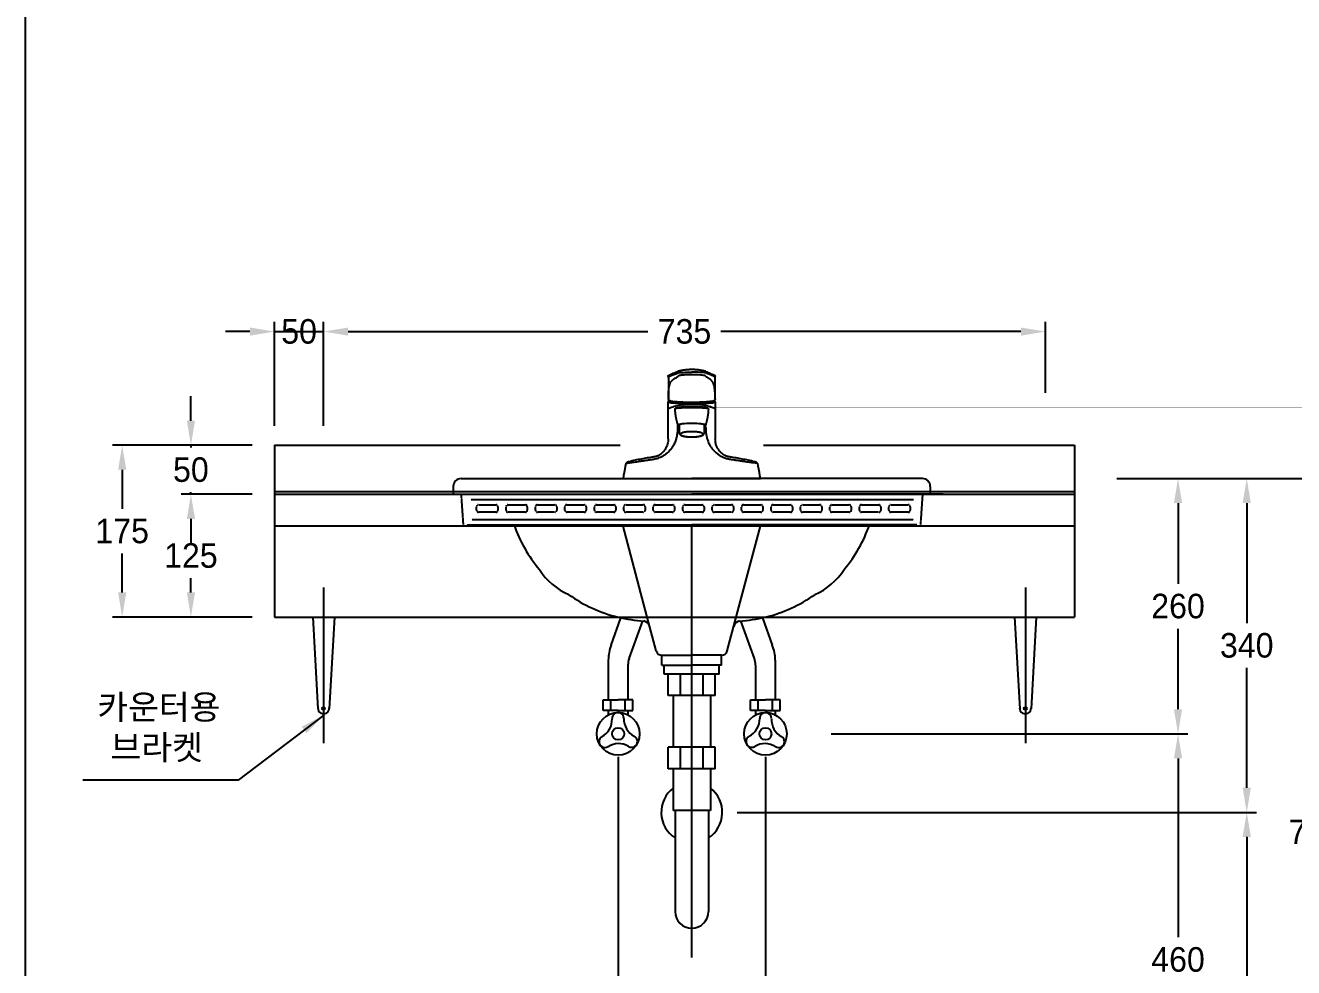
# Model space of a CAD drawing. Header units: millimetres. Extents: x 0 to 4460, y -80 to 3036.
# Drawn here: x 0 to 1292, y 415 to 1375 of the extents above; entities that cross this region are included whole.
import ezdxf
from ezdxf.lldxf.tags import DXFTag

# ---------------------------------------------------------------- set-up
doc = ezdxf.new("R2010")
doc.units = ezdxf.units.MM
doc.header["$LTSCALE"] = 0.5
doc.header["$MEASUREMENT"] = 0
doc.linetypes.add('DASHED2', pattern=[0.375, 0.25, -0.125])
for name, color, linetype in [('TEXT', 7, 'Continuous'), ('내부선 및 부속', 4, 'Continuous'), ('도각라인', 7, 'Continuous'), ('외형선', 3, 'Continuous'), ('점선', 6, 'DASHED2'), ('중심선', 1, 'DASHED'), ('치수선', 7, 'Continuous')]:
    doc.layers.add(name, color=color, linetype=linetype)
doc.styles.add('____', font='')
doc.styles.add('타이틀', font='H2GTRM.TTF', dxfattribs={"height": 25})
doc.styles.get('____').set_extended_font_data('굴림')
tags = doc.linetypes.add('DASHDOT', pattern=[70, 31, -13, 13, -13]).pattern_tags.tags
tags[10:11] = [DXFTag(74, 4), DXFTag(75, 0), DXFTag(340, '0'), DXFTag(46, 0.0), DXFTag(50, 0.0), DXFTag(44, 0.0), DXFTag(45, 0.0)]
tags[8:9] = [DXFTag(74, 4), DXFTag(75, 0), DXFTag(340, '0'), DXFTag(46, 0.0), DXFTag(50, 0.0), DXFTag(44, 0.0), DXFTag(45, 0.0)]
tags[6:7] = [DXFTag(74, 4), DXFTag(75, 0), DXFTag(340, '0'), DXFTag(46, 0.0), DXFTag(50, 0.0), DXFTag(44, 0.0), DXFTag(45, 0.0)]
tags[4:5] = [DXFTag(74, 4), DXFTag(75, 0), DXFTag(340, '0'), DXFTag(46, 0.0), DXFTag(50, 0.0), DXFTag(44, 0.0), DXFTag(45, 0.0)]
tags = doc.linetypes.add('DASHED', pattern=[25.72, 12.86, -12.86]).pattern_tags.tags
tags[6:7] = [DXFTag(74, 4), DXFTag(75, 0), DXFTag(340, '0'), DXFTag(46, 0.0), DXFTag(50, 0.0), DXFTag(44, 0.0), DXFTag(45, 0.0)]
tags[4:5] = [DXFTag(74, 4), DXFTag(75, 0), DXFTag(340, '0'), DXFTag(46, 0.0), DXFTag(50, 0.0), DXFTag(44, 0.0), DXFTag(45, 0.0)]
doc.dimstyles.new('MSADIM', dxfattribs={"dimtxt": 35, "dimasz": 25, "dimexe": 10, "dimexo": 7.5, "dimgap": 0.09, "dimtad": 0, "dimtoh": 1, "dimdec": 0, "dimzin": 1, "dimdsep": 46, "dimtxsty": '____', "dimcen": 11.25, "dimadec": 0, "dimazin": 0, "dimtfac": 1, "dimtdec": 4, "dimtix": 1, "dimtmove": 0, "dimatfit": 3, "dimfxl": 1, "dimtolj": 1, "dimtzin": 1, "dimarcsym": 0})

# ---------------------------------------------------------------- blocks, each defined once
blk = doc.blocks.new('*D16')
at = {"layer": '치수선', "color": 0, "linetype": 'Continuous', "lineweight": -2, "transparency": 16777216}
for p, q in [((603.8, 629.7), (603.8, 367.6)), ((753.8, 629.7), (753.8, 367.6)), ((628.8, 377.6), (642.9, 377.6)), ((728.8, 377.6), (714.7, 377.6))]:
    blk.add_line(p, q, dxfattribs=at)
at = {"layer": '치수선', "color": 0, "linetype": 'Continuous', "transparency": 16777216}
for points in [[(628.8, 381.8), (628.8, 373.5), (603.8, 377.6)], [(728.8, 381.8), (728.8, 373.5), (753.8, 377.6)]]:
    blk.add_solid(points, dxfattribs=at)
at = {"layer": '치수선', "color": 0, "linetype": 'Continuous', "transparency": 16777216, "insert": (678.8, 377.6), "char_height": 25, "attachment_point": 5, "style": '____'}
blk.add_mtext('\\A1;150', dxfattribs=at)
blk = doc.blocks.new('*D10')
at = {"layer": '치수선', "color": 0, "linetype": 'Continuous', "lineweight": -2, "transparency": 16777216}
for p, q in [((1111.6, 913.2), (1184.1, 913.2)), ((1174.1, 888.2), (1174.1, 806)), ((1174.1, 678.2), (1174.1, 760.3)), ((820.9, 653.2), (1184.1, 653.2))]:
    blk.add_line(p, q, dxfattribs=at)
at = {"layer": '치수선', "color": 0, "linetype": 'Continuous', "transparency": 16777216}
for points in [[(1169.9, 888.2), (1178.3, 888.2), (1174.1, 913.2)], [(1169.9, 678.2), (1178.3, 678.2), (1174.1, 653.2)]]:
    blk.add_solid(points, dxfattribs=at)
at = {"layer": '치수선', "color": 0, "linetype": 'Continuous', "transparency": 16777216, "insert": (1174.1, 783.2), "char_height": 25, "attachment_point": 5, "style": '____'}
blk.add_mtext('\\A1;260', dxfattribs=at)
blk = doc.blocks.new('*D11')
at = {"layer": '치수선', "color": 0, "linetype": 'Continuous', "lineweight": -2, "transparency": 16777216}
for p, q in [((820.9, 653.2), (1184.1, 653.2)), ((1174.1, 628.2), (1174.1, 446)), ((1174.1, 218.2), (1174.1, 400.3)), ((1181.6, 193.2), (1184.1, 193.2))]:
    blk.add_line(p, q, dxfattribs=at)
at = {"layer": '치수선', "color": 0, "linetype": 'Continuous', "transparency": 16777216}
for points in [[(1169.9, 628.2), (1178.3, 628.2), (1174.1, 653.2)], [(1169.9, 218.2), (1178.3, 218.2), (1174.1, 193.2)]]:
    blk.add_solid(points, dxfattribs=at)
at = {"layer": '치수선', "color": 0, "linetype": 'Continuous', "transparency": 16777216, "insert": (1174.1, 423.2), "char_height": 25, "attachment_point": 5, "style": '____'}
blk.add_mtext('\\A1;460', dxfattribs=at)
blk = doc.blocks.new('*D12')
at = {"layer": '치수선', "color": 0, "linetype": 'Continuous', "lineweight": -2, "transparency": 16777216}
for p, q in [((1111.6, 913.2), (1324.1, 913.2)), ((1314.1, 888.2), (1314.1, 576)), ((1314.1, 218.2), (1314.1, 530.3)), ((1321.6, 193.2), (1324.1, 193.2))]:
    blk.add_line(p, q, dxfattribs=at)
at = {"layer": '치수선', "color": 0, "linetype": 'Continuous', "transparency": 16777216}
for points in [[(1309.9, 888.2), (1318.3, 888.2), (1314.1, 913.2)], [(1309.9, 218.2), (1318.3, 218.2), (1314.1, 193.2)]]:
    blk.add_solid(points, dxfattribs=at)
at = {"layer": '치수선', "color": 0, "linetype": 'Continuous', "transparency": 16777216, "insert": (1314.1, 553.2), "char_height": 25, "attachment_point": 5, "style": '____'}
blk.add_mtext('\\A1;720', dxfattribs=at)
blk = doc.blocks.new('*D13')
at = {"layer": '치수선', "color": 0, "linetype": 'Continuous', "lineweight": -2, "transparency": 16777216}
for p, q in [((725.2, 573.2), (1254.1, 573.2)), ((1244.1, 548.2), (1244.1, 406)), ((1244.1, 218.2), (1244.1, 360.3)), ((1251.6, 193.2), (1254.1, 193.2))]:
    blk.add_line(p, q, dxfattribs=at)
at = {"layer": '치수선', "color": 0, "linetype": 'Continuous', "transparency": 16777216}
for points in [[(1239.9, 548.2), (1248.3, 548.2), (1244.1, 573.2)], [(1239.9, 218.2), (1248.3, 218.2), (1244.1, 193.2)]]:
    blk.add_solid(points, dxfattribs=at)
at = {"layer": '치수선', "color": 0, "linetype": 'Continuous', "transparency": 16777216, "insert": (1244.1, 383.2), "char_height": 25, "attachment_point": 5, "style": '____'}
blk.add_mtext('\\A1;380', dxfattribs=at)
blk = doc.blocks.new('*D14')
at = {"layer": '치수선', "color": 0, "linetype": 'Continuous', "lineweight": -2, "transparency": 16777216}
for p, q in [((1111.6, 913.2), (1254.1, 913.2)), ((1244.1, 888.2), (1244.1, 766)), ((1244.1, 598.2), (1244.1, 720.3)), ((725.2, 573.2), (1254.1, 573.2))]:
    blk.add_line(p, q, dxfattribs=at)
at = {"layer": '치수선', "color": 0, "linetype": 'Continuous', "transparency": 16777216}
for points in [[(1239.9, 888.2), (1248.3, 888.2), (1244.1, 913.2)], [(1239.9, 598.2), (1248.3, 598.2), (1244.1, 573.2)]]:
    blk.add_solid(points, dxfattribs=at)
at = {"layer": '치수선', "color": 0, "linetype": 'Continuous', "transparency": 16777216, "insert": (1244.1, 743.2), "char_height": 25, "attachment_point": 5, "style": '____'}
blk.add_mtext('\\A1;340', dxfattribs=at)
blk = doc.blocks.new('*D15')
at = {"layer": '치수선', "color": 0, "linetype": 'Continuous', "lineweight": -2, "transparency": 16777216}
for p, q in [((303.8, 1000.5), (303.8, 1073)), ((1039, 1000.5), (1039, 1073)), ((328.8, 1063), (634.2, 1063)), ((1014, 1063), (708.5, 1063))]:
    blk.add_line(p, q, dxfattribs=at)
at = {"layer": '치수선', "color": 0, "linetype": 'Continuous', "transparency": 16777216}
for points in [[(328.8, 1067.1), (328.8, 1058.8), (303.8, 1063)], [(1014, 1067.1), (1014, 1058.8), (1039, 1063)]]:
    blk.add_solid(points, dxfattribs=at)
at = {"layer": '치수선', "color": 0, "linetype": 'Continuous', "transparency": 16777216, "insert": (671.4, 1063), "char_height": 25, "attachment_point": 5, "style": '____'}
blk.add_mtext('\\A1;735', dxfattribs=at)
blk = doc.blocks.new('*D22')
at = {"layer": '치수선', "color": 0, "linetype": 'Continuous', "lineweight": -2, "transparency": 16777216}
for p, q in [((231.1, 947.2), (88.6, 947.2)), ((98.6, 922.2), (98.6, 882.5)), ((98.6, 797.2), (98.6, 836.8)), ((231.1, 772.2), (88.6, 772.2))]:
    blk.add_line(p, q, dxfattribs=at)
at = {"layer": '치수선', "color": 0, "linetype": 'Continuous', "transparency": 16777216}
for points in [[(94.5, 922.2), (102.8, 922.2), (98.6, 947.2)], [(94.5, 797.2), (102.8, 797.2), (98.6, 772.2)]]:
    blk.add_solid(points, dxfattribs=at)
at = {"layer": '치수선', "color": 0, "linetype": 'Continuous', "transparency": 16777216, "insert": (98.6, 859.7), "char_height": 25, "attachment_point": 5, "style": '____'}
blk.add_mtext('\\A1;175', dxfattribs=at)
blk = doc.blocks.new('*D23')
at = {"layer": '치수선', "color": 0, "linetype": 'Continuous', "lineweight": -2, "transparency": 16777216}
for p, q in [((231.1, 897.2), (158.6, 897.2)), ((168.6, 872.2), (168.6, 857.5)), ((168.6, 797.2), (168.6, 811.8)), ((231.1, 772.2), (158.6, 772.2))]:
    blk.add_line(p, q, dxfattribs=at)
at = {"layer": '치수선', "color": 0, "linetype": 'Continuous', "transparency": 16777216}
for points in [[(164.5, 872.2), (172.8, 872.2), (168.6, 897.2)], [(164.5, 797.2), (172.8, 797.2), (168.6, 772.2)]]:
    blk.add_solid(points, dxfattribs=at)
at = {"layer": '치수선', "color": 0, "linetype": 'Continuous', "transparency": 16777216, "insert": (168.6, 834.7), "char_height": 25, "attachment_point": 5, "style": '____'}
blk.add_mtext('\\A1;125', dxfattribs=at)
blk = doc.blocks.new('*D24')
at = {"layer": '치수선', "color": 0, "linetype": 'Continuous', "lineweight": -2, "transparency": 16777216}
for p, q in [((168.6, 972.2), (168.6, 997.2)), ((231.1, 947.2), (158.6, 947.2)), ((168.6, 947.2), (168.6, 945)), ((231.1, 897.2), (158.6, 897.2)), ((168.6, 897.2), (168.6, 899.3)), ((168.6, 872.2), (168.6, 847.2))]:
    blk.add_line(p, q, dxfattribs=at)
at = {"layer": '치수선', "color": 0, "linetype": 'Continuous', "transparency": 16777216}
for points in [[(164.5, 972.2), (172.8, 972.2), (168.6, 947.2)], [(164.5, 872.2), (172.8, 872.2), (168.6, 897.2)]]:
    blk.add_solid(points, dxfattribs=at)
at = {"layer": '치수선', "color": 0, "linetype": 'Continuous', "transparency": 16777216, "insert": (168.6, 922.2), "char_height": 25, "attachment_point": 5, "style": '____'}
blk.add_mtext('\\A1;50', dxfattribs=at)
blk = doc.blocks.new('*D21')
at = {"layer": '치수선', "color": 0, "linetype": 'Continuous', "lineweight": -2, "transparency": 16777216}
for p, q in [((253.8, 966.8), (253.8, 1073)), ((303.8, 966.8), (303.8, 1073)), ((228.8, 1063), (203.8, 1063)), ((253.8, 1063), (303.8, 1063)), ((328.8, 1063), (353.8, 1063))]:
    blk.add_line(p, q, dxfattribs=at)
at = {"layer": '치수선', "color": 0, "linetype": 'Continuous', "transparency": 16777216}
for points in [[(228.8, 1067.1), (228.8, 1058.8), (253.8, 1063)], [(328.8, 1067.1), (328.8, 1058.8), (303.8, 1063)]]:
    blk.add_solid(points, dxfattribs=at)
at = {"layer": '치수선', "color": 0, "linetype": 'Continuous', "transparency": 16777216, "insert": (278.8, 1063), "char_height": 25, "attachment_point": 5, "style": '____'}
blk.add_mtext('\\A1;50', dxfattribs=at)

msp = doc.modelspace()

# ---------------------------------------------------------------- linework, layer by layer
at = {"color": 3}
msp.add_line((253.8, 947.2), (253.8, 772.2), dxfattribs=at)
at = {"layer": '내부선 및 부속', "linetype": 'Continuous'}
for p, q in [((666.3, 959.3), (666.3, 966.6)), ((691.3, 966.6), (691.3, 959.3)), ((678.8, 955.6), (678.8, 955.7)), ((608.8, 913.2), (748.8, 913.2)), ((292.8, 772.2), (298, 678.6)), ((314.8, 772.2), (309.6, 678.6)), ((596.7, 743.5), (606.4, 771.5)), ((615, 729.8), (628.9, 768.3)), ((642.6, 737.6), (633.5, 772.2)), ((715, 737.6), (724.1, 772.2)), ((742.6, 729.8), (728.7, 768.3)), ((760.9, 743.5), (751.1, 771.5)), ((1007.7, 772.2), (1012.9, 678.6)), ((1029.6, 772.2), (1024.4, 678.6)), ((593.8, 728.4), (593.8, 687.7)), ((648.4, 723.2), (648.4, 733.2)), ((648.4, 733.2), (678.8, 733.2)), ((709.2, 733.2), (678.8, 733.2)), ((709.2, 723.2), (709.2, 733.2)), ((763.8, 728.4), (763.8, 687.7)), ((613.8, 723), (613.8, 687.7)), ((648.4, 723.2), (678.8, 723.2)), ((650.8, 714.1), (650.8, 723.2)), ((706.8, 714.1), (650.8, 714.1)), ((654.8, 692.1), (654.8, 714.1)), ((667.4, 692.1), (667.4, 714.1)), ((709.2, 723.2), (678.8, 723.2)), ((690.4, 692.1), (690.4, 714.1)), ((702.8, 692.1), (702.8, 714.1)), ((706.8, 714.1), (706.8, 723.2)), ((743.8, 723), (743.8, 687.7)), ((588.7, 687.7), (603.8, 687.7)), ((588.7, 676.8), (588.7, 687.7)), ((596.4, 676.8), (596.4, 687.7)), ((618.9, 687.7), (603.8, 687.7)), ((611.1, 676.8), (611.1, 687.7)), ((618.9, 676.8), (618.9, 687.7)), ((702.8, 692.1), (654.8, 692.1)), ((659.8, 692.1), (659.8, 639.5)), ((697.8, 692.1), (697.8, 639.5)), ((738.7, 676.8), (738.7, 687.7)), ((738.7, 687.7), (753.8, 687.7)), ((746.5, 676.8), (746.5, 687.7)), ((768.9, 687.7), (753.8, 687.7)), ((761.2, 676.8), (761.2, 687.7)), ((768.9, 676.8), (768.9, 687.7)), ((603.8, 676.8), (588.7, 676.8)), ((593.8, 676.8), (593.8, 672.4)), ((603.8, 676.8), (618.9, 676.8)), ((613.8, 676.8), (613.8, 672.4)), ((753.8, 676.8), (738.7, 676.8)), ((743.8, 676.8), (743.8, 672.4)), ((753.8, 676.8), (768.9, 676.8)), ((763.8, 676.8), (763.8, 672.4)), ((654.8, 617.5), (654.8, 639.5)), ((702.8, 639.5), (654.8, 639.5)), ((667.4, 617.5), (667.4, 639.5)), ((690.4, 617.5), (690.4, 639.5)), ((702.8, 617.5), (702.8, 639.5)), ((702.8, 617.5), (654.8, 617.5)), ((659.8, 617.5), (659.8, 575.2)), ((697.8, 617.5), (697.8, 575.2)), ((697.8, 575.2), (659.8, 575.2)), ((661.8, 575.2), (661.8, 567)), ((661.8, 572.2), (661.8, 472.2)), ((695.8, 575.2), (695.8, 567)), ((695.8, 572.2), (695.8, 472.2))]:
    msp.add_line(p, q, dxfattribs=at)
msp.add_lwpolyline([(702.6, 994.5), (702.6, 993.8)], dxfattribs=at)
for centre, radius in [((303.8, 679), 1.5), ((603.8, 653.2), 21.7), ((753.8, 653.2), 21.7), ((1018.6, 679), 1.5), ((603.8, 653.2), 6.17), ((753.8, 653.2), 6.17)]:
    msp.add_circle(centre, radius, dxfattribs=at)
for centre, radius, start, end in [((638.5, 914.7), 146.8, 256.2832, 266.7375), ((628.3, 760.4), 8, 14.8265, 77.0214), ((729.3, 760.4), 8, 102.9786, 165.1735), ((719.1, 914.7), 146.8, 273.2625, 283.7168), ((633.8, 728.4), 40, 157.8696, 180), ((648.4, 739.2), 6, 194.8265, 270), ((709.2, 739.2), 6, 270, 345.1735), ((723.8, 728.4), 40, 0, 22.1304), ((633.8, 723), 20, 160.0804, 180), ((723.8, 723), 20, 0, 19.9196), ((303.8, 679.4), 5.82, 177.3683, 2.6939), ((603.6, 668.9), 5.99, 359.1551, 182.2426), ((754, 668.9), 5.99, 357.7574, 180.8449), ((1018.6, 679.4), 5.82, 177.3061, 2.6317), ((577.6, 667.8), 20, 299.1551, 2.2426), ((629.6, 668.5), 20, 179.1551, 242.2426), ((728, 668.5), 20, 297.7574, 0.8449), ((780, 667.8), 20, 177.7574, 240.8449), ((590.3, 645.2), 5.99, 119.1551, 302.2426), ((617.5, 645.5), 5.99, 239.1551, 62.2426), ((740.1, 645.5), 5.99, 117.7574, 300.8449), ((767.3, 645.2), 5.99, 237.7574, 60.8449), ((604.2, 623.2), 20, 59.1551, 122.2426), ((753.4, 623.2), 20, 57.7574, 120.8449), ((678.8, 573.2), 31.1, 127.6248, 236.8915), ((678.8, 573.2), 31.1, 303.1085, 52.3752), ((678.8, 472.2), 17, 180, 0)]:
    msp.add_arc(centre, radius, start, end, dxfattribs=at)
for points, knots in [([(655.4, 1018.4), (655.5, 1018.4), (655.7, 1018.5), (656.1, 1018.7), (656.7, 1019), (658.1, 1019.6), (660.1, 1020.5), (662, 1021.3), (663.3, 1021.8), (663.8, 1022), (664.1, 1022.2), (664.4, 1022.3), (664.6, 1022.4)], [0, 0, 0, 0, 0.03125, 0.0625, 0.125, 0.25, 0.499999, 0.785712, 0.871426, 0.908163, 0.935718, 1, 1, 1, 1]), ([(659.7, 1018.9), (660.9, 1019.4), (662.2, 1019.9), (663.6, 1020.5), (663.7, 1020.6), (664.1, 1020.7), (664.2, 1020.8), (664.8, 1021), (665.8, 1021.1), (668.5, 1021.4), (670.3, 1021.4), (674.3, 1021.6), (676.6, 1021.6), (678.8, 1021.6)], [-1, -1, -1, -1, -0.5, -0.5, -0.4375, -0.4375, -0.375, -0.375, -0.25, -0.25, -0.125, -0.125, 0, 0, 0, 0]), ([(692.7, 1022.5), (692, 1022.6), (690.9, 1022.9), (689.4, 1023.2), (688.3, 1023.4), (687.4, 1023.6), (686.5, 1023.7), (685.4, 1023.9), (684.2, 1024), (682.8, 1024.1), (681.5, 1024.2), (680.2, 1024.2), (678.9, 1024.3), (677.6, 1024.2), (676.3, 1024.2), (675.1, 1024.1), (673.8, 1024), (672.7, 1023.9), (671.9, 1023.8), (671.4, 1023.8), (671, 1023.7), (670.3, 1023.6), (669.4, 1023.4), (668.2, 1023.2), (666.7, 1022.9), (665.5, 1022.6), (664.9, 1022.5)], [0, 0, 0, 0, 0.066969, 0.121871, 0.16499, 0.196582, 0.219139, 0.260145, 0.308711, 0.357213, 0.402569, 0.447203, 0.495933, 0.54957, 0.586954, 0.629763, 0.680686, 0.729469, 0.748927, 0.763964, 0.777617, 0.800588, 0.834065, 0.87828, 0.933485, 1, 1, 1, 1]), ([(697.9, 1018.9), (696.7, 1019.4), (695.4, 1019.9), (694, 1020.5), (693.8, 1020.6), (693.5, 1020.7), (693.4, 1020.8), (692.8, 1021), (691.8, 1021.1), (689.1, 1021.4), (687.3, 1021.4), (683.3, 1021.6), (681, 1021.6), (678.8, 1021.6)], [0, 0, 0, 0, 0.499999, 0.499999, 0.562499, 0.562499, 0.624999, 0.624999, 0.75, 0.75, 0.875, 0.875, 1, 1, 1, 1]), ([(692.9, 1022.4), (694.5, 1021.7), (696.7, 1020.8), (699.2, 1019.7), (700.5, 1019.2), (701.4, 1018.8), (702, 1018.5), (702.2, 1018.4)], [0, 0, 0, 0, 0.499999, 0.699999, 0.819999, 0.910001, 1, 1, 1, 1]), ([(654.8, 1016.6), (654.7, 1016.7), (654.8, 1016.7), (654.9, 1016.8), (655, 1016.8)], [0, 0, 0, 0, 0.732414, 1, 1, 1, 1]), ([(659.7, 1018.9), (659.7, 1018.9), (659.7, 1018.9), (659.6, 1018.8), (659.6, 1018.8), (659.5, 1018.8), (659.3, 1018.7), (659.2, 1018.7), (659.1, 1018.6), (659, 1018.6), (658.9, 1018.5), (658.8, 1018.5), (658.7, 1018.4), (658.5, 1018.4), (658.4, 1018.3), (658.3, 1018.3), (658.2, 1018.2), (658.1, 1018.2), (658, 1018.1), (657.8, 1018.1), (657.7, 1018), (657.6, 1018), (657.5, 1017.9), (657.4, 1017.9), (657.3, 1017.8), (657.2, 1017.8), (657, 1017.7), (656.9, 1017.7), (656.8, 1017.6), (656.7, 1017.6), (656.6, 1017.5), (656.5, 1017.5), (656.4, 1017.4), (656.2, 1017.4), (656.1, 1017.3), (656, 1017.3), (655.9, 1017.2), (655.8, 1017.2), (655.7, 1017.1), (655.6, 1017.1), (655.4, 1017), (655.3, 1017), (655.2, 1016.9), (655.1, 1016.9), (655, 1016.9), (655, 1016.8)], [0, 0, 0, 0, 0.000018, 0.000018, 0.024408, 0.048798, 0.073188, 0.097578, 0.121968, 0.146358, 0.170748, 0.195138, 0.219528, 0.243918, 0.268308, 0.292699, 0.317089, 0.341479, 0.365869, 0.390259, 0.414649, 0.439039, 0.463429, 0.487819, 0.512209, 0.536599, 0.560989, 0.585379, 0.60977, 0.63416, 0.65855, 0.68294, 0.70733, 0.73172, 0.75611, 0.7805, 0.80489, 0.82928, 0.85367, 0.87806, 0.90245, 0.926841, 0.951231, 0.975621, 1, 1, 1, 1]), ([(655.6, 1005.7), (655.7, 1006.1), (655.9, 1007.4), (656.5, 1009.7), (657.7, 1012.1), (659.3, 1013.9), (660.4, 1014.5), (661, 1014.9)], [0, 0, 0, 0, 0.047127, 0.170612, 0.370369, 0.646651, 1, 1, 1, 1]), ([(661, 1014.9), (661.5, 1015.2), (662.4, 1015.9), (663.8, 1016.8), (664.7, 1017.5), (665.2, 1017.8)], [-1, -1, -1, -1, -0.656742, -0.313471, 0, 0, 0, 0]), ([(678.8, 1019), (678, 1019), (677.1, 1019), (675.4, 1018.9), (674.6, 1018.9), (673.1, 1018.9), (672.3, 1018.8), (670.9, 1018.7), (670.2, 1018.7), (668.9, 1018.6), (668.4, 1018.5), (667.4, 1018.4), (666.9, 1018.3), (666.2, 1018.2), (665.9, 1018.1), (665.5, 1018), (665.5, 1017.9), (665.4, 1017.9), (665.3, 1017.9), (665.3, 1017.9), (665.3, 1017.9), (665.3, 1017.9)], [-1, -1, -1, -1, -0.870036, -0.870036, -0.740071, -0.740071, -0.610107, -0.610107, -0.480142, -0.480142, -0.350178, -0.350178, -0.220214, -0.220214, -0.090249, -0.090249, -0.025267, -0.025267, -0.009022, -0.009022, 0, 0, 0, 0]), ([(692.3, 1017.9), (691.8, 1018.2), (690.2, 1018.5), (685.3, 1018.9), (682.1, 1019), (678.8, 1019)], [-1, -1, -1, -1, -0.5, -0.5, 0, 0, 0, 0]), ([(696.6, 1014.9), (696.3, 1015.1), (695.9, 1015.4), (695.1, 1016), (694.5, 1016.3), (693.7, 1016.9), (693.4, 1017.1), (693, 1017.4), (692.8, 1017.5), (692.6, 1017.6), (692.6, 1017.7), (692.5, 1017.7), (692.4, 1017.8), (692.4, 1017.8), (692.4, 1017.8), (692.3, 1017.8), (692.3, 1017.8), (692.3, 1017.8), (692.3, 1017.8), (692.3, 1017.9)], [0, 0, 0, 0, 0.224228, 0.224228, 0.612114, 0.612114, 0.806057, 0.806057, 0.903028, 0.903028, 0.951514, 0.951514, 0.975757, 0.975757, 0.987879, 0.987879, 0.993939, 0.993939, 1, 1, 1, 1]), ([(702.6, 994.5), (702.6, 994.5), (702.6, 994.5), (702.6, 995), (702.6, 995.9), (702.6, 997.3), (702.6, 998.7), (702.5, 1000.1), (702.5, 1001.4), (702.4, 1002.7), (702.3, 1003.9), (702.1, 1005), (702, 1006), (701.8, 1006.9), (701.6, 1007.8), (701.4, 1008.5), (701.2, 1009.2), (700.9, 1009.8), (700.7, 1010.4), (700.5, 1010.9), (700.2, 1011.3), (700, 1011.7), (699.7, 1012.1), (699.5, 1012.4), (699.3, 1012.7), (699, 1013), (698.8, 1013.3), (698.5, 1013.5), (698.3, 1013.7), (698.1, 1013.9), (697.9, 1014), (697.6, 1014.2), (697.4, 1014.4), (697.2, 1014.5), (697, 1014.6), (696.8, 1014.8), (696.7, 1014.9), (696.6, 1014.9)], [0, 0, 0, 0, 0.000004, 0.000004, 0.030307, 0.06061, 0.090913, 0.121216, 0.15152, 0.181823, 0.212126, 0.242429, 0.272732, 0.303036, 0.333339, 0.363642, 0.393945, 0.424248, 0.454552, 0.484855, 0.515158, 0.545461, 0.575765, 0.606068, 0.636371, 0.666674, 0.696977, 0.727281, 0.757584, 0.787887, 0.81819, 0.848493, 0.878797, 0.9091, 0.939403, 0.969706, 1, 1, 1, 1]), ([(702.6, 1016.8), (702.2, 1017), (701.8, 1017.2), (701, 1017.5), (700.7, 1017.7), (699.5, 1018.2), (698.7, 1018.5), (697.9, 1018.9)], [0, 0, 0, 0, 0.249998, 0.249998, 0.5, 0.5, 1, 1, 1, 1]), ([(702.8, 1016.6), (702.8, 1016.6), (702.8, 1016.7), (702.7, 1016.8), (702.6, 1016.8)], [0, 0, 0, 0, 0.182045, 1, 1, 1, 1]), ([(655, 994.4), (655, 996.5), (655, 998.6), (655.2, 1002.5), (655.3, 1004.3), (655.6, 1005.7)], [0, 0, 0, 0, 0.5, 0.5, 1, 1, 1, 1]), ([(657, 992.4), (656.9, 992.4), (656.8, 992.3), (655.4, 992.1), (654.8, 991.8), (654.8, 991.5), (654.8, 991.4), (654.9, 991.4)], [0, 0, 0, 0, 0.075115, 0.075115, 0.839439, 0.839439, 1, 1, 1, 1]), ([(654.9, 991.4), (655, 991.3), (655.1, 991.2), (655.6, 991), (656.1, 990.9), (657.3, 990.6), (658, 990.5), (659.8, 990.3), (660.8, 990.2), (664.1, 989.9), (666.8, 989.7), (672.6, 989.5), (675.7, 989.5), (680.4, 989.5), (681.9, 989.5), (685, 989.5), (686.5, 989.6), (689.4, 989.7), (690.8, 989.7), (693.4, 989.9), (694.6, 990), (696.8, 990.2), (697.8, 990.3), (699.6, 990.5), (700.3, 990.6), (701.6, 990.9), (702, 991), (702.5, 991.2), (702.6, 991.3), (702.7, 991.4)], [0, 0, 0, 0, 0.038278, 0.038278, 0.104289, 0.104289, 0.1703, 0.1703, 0.236312, 0.236312, 0.368335, 0.368335, 0.500358, 0.500358, 0.566369, 0.566369, 0.632381, 0.632381, 0.698392, 0.698392, 0.764404, 0.764404, 0.830415, 0.830415, 0.896427, 0.896427, 0.962438, 0.962438, 1, 1, 1, 1]), ([(702.7, 984), (702.5, 984.1), (702.1, 984.6), (700.5, 985.3), (698.1, 986.2), (694.1, 987.2), (688, 988.6), (680.3, 989.6), (674.2, 989.2), (668.4, 988.3), (662.1, 986.9), (657.6, 985.6), (655.8, 984.7), (655.1, 984.3), (655, 984.1), (654.9, 984)], [-1, -1, -1, -1, -0.943803, -0.874413, -0.803145, -0.749362, -0.624758, -0.50038, -0.437674, -0.375161, -0.250318, -0.125632, -0.063054, -0.030562, 0, 0, 0, 0]), ([(655.5, 993), (655.6, 992.9), (655.8, 992.7), (656.3, 992.6), (656.8, 992.4), (657.4, 992.3), (658, 992.2), (658.8, 992.1), (660.1, 991.9), (661.8, 991.7), (663.7, 991.6), (665.8, 991.4), (668.1, 991.3), (670.5, 991.2), (673, 991.2), (675.6, 991.1), (678.3, 991.1), (680.9, 991.1), (683.5, 991.2), (686.1, 991.2), (688.5, 991.3), (690.9, 991.4), (693.1, 991.5), (695.1, 991.7), (696.9, 991.8), (698.1, 992), (698.9, 992.1), (699.4, 992.2), (699.8, 992.2), (700.3, 992.3), (700.8, 992.4), (701.3, 992.6), (701.8, 992.8), (702, 992.9), (702.1, 993)], [0, 0, 0, 0, 0.025837, 0.052885, 0.075395, 0.096186, 0.116647, 0.136713, 0.176112, 0.215595, 0.255213, 0.294568, 0.334035, 0.37366, 0.412993, 0.45244, 0.492079, 0.531411, 0.570842, 0.610458, 0.649848, 0.689354, 0.728869, 0.768257, 0.807779, 0.84721, 0.861678, 0.875902, 0.889899, 0.905154, 0.924326, 0.947563, 0.974811, 1, 1, 1, 1]), ([(694.8, 984.9), (694.3, 985), (693.4, 985.2), (692.2, 985.5), (691.3, 985.6), (690.6, 985.8), (689.6, 985.9), (688.2, 986.1), (686.7, 986.3), (685.2, 986.5), (683.6, 986.6), (681.8, 986.7), (680.1, 986.8), (678.4, 986.8), (677.1, 986.8), (675.9, 986.7), (674.9, 986.7), (673.9, 986.6), (672.7, 986.5), (671.5, 986.4), (670.3, 986.3), (669.5, 986.2), (668.8, 986), (668, 985.9), (667.1, 985.8), (665.9, 985.6), (664.4, 985.3), (663.4, 985), (662.8, 984.9)], [0, 0, 0, 0, 0.044632, 0.084712, 0.114728, 0.13513, 0.153139, 0.209918, 0.257967, 0.299492, 0.346587, 0.404053, 0.468531, 0.510798, 0.554848, 0.592094, 0.621555, 0.649944, 0.684591, 0.731969, 0.765248, 0.789022, 0.811147, 0.835578, 0.862504, 0.899524, 0.947127, 1, 1, 1, 1]), ([(663.2, 985), (663.4, 985), (663.8, 985.1), (664.5, 985.2), (665.2, 985.2), (666, 985.3), (666.8, 985.4), (667.5, 985.4), (668.1, 985.4), (668.6, 985.5), (670.8, 985.6), (674.2, 985.7), (678.7, 985.7), (683.1, 985.7), (686.8, 985.6), (689.9, 985.4), (692.1, 985.3), (693.7, 985.1), (694.3, 985), (694.4, 985)], [0, 0, 0, 0, 0.032912, 0.071006, 0.105631, 0.136814, 0.164564, 0.188879, 0.209763, 0.227222, 0.241264, 0.411879, 0.497391, 0.57456, 0.736526, 0.790602, 0.868576, 0.970469, 1, 1, 1, 1]), ([(702.7, 991.4), (702.8, 991.4), (702.8, 991.5), (702.8, 991.8), (702.2, 992.1), (700.8, 992.3), (700.7, 992.4), (700.6, 992.4)], [0, 0, 0, 0, 0.164418, 0.164418, 0.927414, 0.927414, 1, 1, 1, 1]), ([(702.1, 992.9), (702.2, 993), (702.3, 993), (702.5, 993.3), (702.6, 993.5), (702.6, 993.8)], [0, 0, 0, 0, 0.221414, 0.221414, 1, 1, 1, 1]), ([(702.7, 984), (702.7, 984), (702.7, 984), (702.7, 983.9), (702.7, 983.9), (702.7, 983.9), (702.7, 983.9)], [0, 0, 0, 0, 0.206754, 0.438245, 0.720609, 1, 1, 1, 1]), ([(692.8, 967.8), (692.8, 967.9), (692.7, 968), (692.4, 968.1), (691.2, 968.4), (687.3, 969.1), (678.8, 969.7), (670.3, 969.1), (666.4, 968.4), (665.2, 968.1), (664.9, 968), (664.8, 967.9), (664.8, 967.8)], [-1, -1, -1, -1, -0.971877, -0.936755, -0.873944, -0.748539, -0.500033, -0.251892, -0.126651, -0.063532, -0.027909, 0, 0, 0, 0]), ([(640.2, 933.1), (640.9, 933.2), (642.4, 933.5), (644.7, 934.1), (647.1, 935.1), (649.9, 936.5), (653.6, 939), (656.1, 941.5), (657.8, 943.4), (658.4, 944.2), (659.5, 945.6), (661.1, 948.3), (662.7, 952), (663.6, 955.4), (664, 957.5), (664.3, 959), (664.3, 959.6), (664.4, 960)], [0, 0, 0, 0, 0.040778, 0.082578, 0.12533, 0.184727, 0.250324, 0.375323, 0.387811, 0.406602, 0.437997, 0.500578, 0.620976, 0.74977, 0.874561, 0.930141, 1, 1, 1, 1]), ([(666.3, 959.3), (666.3, 959.2), (666.3, 959), (666.4, 958.7), (666.6, 958.3), (666.9, 958), (667.2, 957.7), (667.7, 957.4), (668.3, 957.1), (669, 956.8), (669.8, 956.6), (670.7, 956.4), (671.6, 956.2), (672.6, 956), (673.6, 955.9), (674.7, 955.8), (675.8, 955.7), (676.9, 955.7), (677.9, 955.6), (678.5, 955.6), (678.8, 955.6)], [0, 0, 0, 0, 0.021022, 0.063347, 0.106004, 0.151989, 0.204422, 0.265513, 0.332751, 0.399542, 0.464481, 0.528085, 0.590824, 0.652997, 0.714792, 0.77633, 0.837693, 0.898939, 0.960114, 1, 1, 1, 1]), ([(678.8, 955.6), (679, 955.6), (679.6, 955.6), (680.6, 955.7), (681.7, 955.7), (682.8, 955.8), (683.9, 955.9), (684.9, 956), (685.9, 956.2), (686.8, 956.4), (687.6, 956.5), (688.4, 956.8), (689.1, 957), (689.7, 957.3), (690.3, 957.6), (690.7, 957.9), (691, 958.3), (691.2, 958.7), (691.3, 959), (691.3, 959.2), (691.3, 959.3)], [0, 0, 0, 0, 0.03216, 0.093309, 0.154497, 0.215742, 0.27708, 0.338559, 0.40024, 0.462211, 0.5246, 0.587601, 0.651523, 0.716856, 0.784287, 0.842861, 0.892186, 0.93599, 0.977075, 1, 1, 1, 1]), ([(693.2, 960), (693.2, 959.6), (693.3, 959), (693.6, 957.5), (694, 955.5), (694.9, 952), (696.4, 948.4), (698.1, 945.6), (699.2, 944.2), (699.8, 943.4), (701.5, 941.5), (704, 939), (707.7, 936.5), (710.8, 934.9), (714, 933.7), (716.3, 933.3), (717.4, 933.1)], [0, 0, 0, 0, 0.069876, 0.124866, 0.24934, 0.374583, 0.499676, 0.562076, 0.593194, 0.61102, 0.624427, 0.749511, 0.815093, 0.874543, 0.938402, 1, 1, 1, 1]), ([(654.8, 953.6), (654.8, 952.7), (654.7, 951), (654.2, 948.5), (653.5, 946.4), (652.6, 944.6), (651.7, 943.1), (650.9, 941.8), (650.1, 940.9), (649.4, 940.1), (648.7, 939.4), (648.1, 938.9), (647.5, 938.4), (646.9, 937.9), (646.3, 937.5), (646, 937.3), (645.6, 937.1), (645.2, 936.8), (644.7, 936.6), (644.3, 936.4), (644.2, 936.4), (644.1, 936.3)], [0, 0, 0, 0, 0.099412, 0.192409, 0.277434, 0.353309, 0.419221, 0.474707, 0.521984, 0.562533, 0.59633, 0.626297, 0.660797, 0.700585, 0.723427, 0.749593, 0.779593, 0.81384, 0.866712, 0.928556, 1, 1, 1, 1]), ([(654.8, 953.6), (654.8, 953.6), (654.8, 953.6), (654.8, 953.7), (654.9, 953.7)], [0, 0, 0, 0, 0.317001, 1, 1, 1, 1]), ([(702.7, 953.7), (702.8, 953.7), (702.8, 953.6), (702.8, 953.6), (702.8, 953.6)], [0, 0, 0, 0, 0.682727, 1, 1, 1, 1]), ([(713.5, 936.3), (713.4, 936.4), (713.2, 936.4), (712.9, 936.6), (712.4, 936.8), (711.9, 937.1), (711.3, 937.5), (710.6, 938), (709.8, 938.6), (709.1, 939.2), (708.6, 939.7), (708, 940.3), (707.4, 941), (706.7, 941.9), (705.9, 943), (705.1, 944.3), (704.4, 945.8), (703.7, 947.4), (703.2, 949.3), (702.9, 951.4), (702.8, 952.9), (702.8, 953.6)], [0, 0, 0, 0, 0.07756, 0.142424, 0.195449, 0.238772, 0.278793, 0.318109, 0.357903, 0.395236, 0.423042, 0.449479, 0.483299, 0.527863, 0.583065, 0.637016, 0.697906, 0.765319, 0.838674, 0.917212, 1, 1, 1, 1]), ([(611.9, 928.7), (615.3, 929.5), (616, 929.6), (617.3, 929.7), (619, 929.9), (621.3, 930.2), (624.2, 930.7), (627.5, 931.2), (631, 931.7), (634.6, 932.3), (637.2, 932.6), (638.4, 932.8)], [0, 0, 0, 0, 0.082619, 0.165943, 0.250778, 0.37551, 0.501842, 0.628649, 0.752756, 0.878681, 1, 1, 1, 1]), ([(639.8, 935.2), (637.7, 934.9), (633.5, 934.3), (627.3, 933.1), (621.1, 931.9), (617, 930.9), (615, 930.4)], [0, 0, 0, 0, 0.249583, 0.499442, 0.749581, 1, 1, 1, 1]), ([(742.6, 930.4), (740.5, 930.9), (736.4, 931.9), (730.3, 933.1), (724.1, 934.3), (719.9, 934.9), (717.8, 935.2)], [0, 0, 0, 0, 0.250423, 0.500563, 0.750421, 1, 1, 1, 1]), ([(719.2, 932.8), (719.8, 932.7), (721, 932.5), (722.9, 932.3), (724.8, 932), (727.2, 931.6), (730.1, 931.2), (733.4, 930.7), (736.3, 930.2), (738.9, 929.9), (741.1, 929.6), (742.1, 929.5), (745.2, 929.2)], [0, 0, 0, 0, 0.060417, 0.121583, 0.183923, 0.247835, 0.37199, 0.499042, 0.625317, 0.750071, 0.876288, 1, 1, 1, 1]), ([(611.3, 927), (611.2, 926.6), (611.1, 926.3), (610.3, 921.7), (609.6, 917.4), (608.8, 913.2)], [-1, -1, -1, -1, -0.921788, -0.921788, 0, 0, 0, 0]), ([(748.8, 913.2), (748, 917.4), (747.3, 921.7), (746.5, 926.3), (746.4, 926.6), (746.3, 927)], [-1, -1, -1, -1, -0.07821, -0.07821, 0, 0, 0, 0])]:
    msp.add_open_spline(points, degree=3, knots=knots, dxfattribs=at)
for points, degree in [([(665, 1022.5), (664.8, 1022.4), (664.6, 1022.4)], 2), ([(693, 1022.4), (692.8, 1022.4), (692.6, 1022.5)], 2), ([(654.8, 1017.7), (654.9, 1018.3), (655.3, 1018.4)], 2), ([(654.8, 1017.7), (654.8, 1017.2), (654.8, 1016.6)], 2), ([(655, 1016.8), (655, 1009.4), (655, 1001.9), (655, 994.4)], 3), ([(655.3, 1018.4), (655.3, 1018.4), (655.3, 1018.4), (655.3, 1018.4), (655.3, 1018.4), (655.4, 1018.4)], 5), ([(665.2, 1017.8), (665.2, 1017.8), (665.2, 1017.8), (665.3, 1017.8), (665.3, 1017.8), (665.3, 1017.9)], 5), ([(665.3, 1017.9), (665.3, 1017.8), (665.3, 1017.8), (665.3, 1017.8)], 3), ([(665.3, 1017.8), (665.3, 1017.8), (665.3, 1017.9)], 2), ([(702.2, 1018.4), (702.2, 1018.4), (702.3, 1018.4), (702.3, 1018.4), (702.3, 1018.4), (702.3, 1018.4)], 5), ([(702.8, 1017.8), (702.7, 1018.2), (702.3, 1018.4)], 2), ([(702.6, 994.5), (702.6, 1002), (702.6, 1009.4), (702.6, 1016.8)], 3), ([(702.8, 1016.6), (702.8, 1017.2), (702.8, 1017.7)], 2), ([(654.9, 984), (654.9, 987.7), (654.9, 991.4)], 2), ([(654.9, 979.5), (654.9, 981.7), (654.9, 983.9)], 2), ([(655, 994.4), (655, 994.2), (655, 994), (655, 993.8)], 3), ([(658.9, 992.1), (658.9, 991.9), (658.8, 991.7), (658.8, 991.6)], 3), ([(664.8, 967.8), (662.2, 975.7), (661.9, 984.2)], 2), ([(662.7, 984.9), (662.3, 984.8), (662.1, 984.6)], 2), ([(662.1, 984.6), (662.1, 984.6), (662.1, 984.6)], 2), ([(662.7, 984.9), (662.8, 984.9), (662.8, 984.9), (662.9, 984.9)], 3), ([(695.7, 984.2), (695.4, 975.7), (692.8, 967.8)], 2), ([(694.7, 984.9), (694.8, 984.9), (694.8, 984.9), (694.9, 984.9)], 3), ([(695.5, 984.6), (695.3, 984.8), (694.8, 984.9)], 2), ([(695.5, 984.6), (695.6, 984.5), (695.7, 984.3), (695.7, 984.2)], 3), ([(695.5, 984.6), (695.6, 984.5), (695.7, 984.3), (695.7, 984.2)], 3), ([(695.5, 984.6), (695.5, 984.6), (695.5, 984.6)], 2), ([(695.7, 984.2), (695.7, 984.2), (695.7, 984.2)], 2), ([(698.8, 991.6), (698.8, 991.7), (698.7, 991.9), (698.7, 992.1)], 3), ([(702.2, 993), (702.2, 993), (702.2, 993)], 2), ([(702.7, 991.4), (702.7, 987.7), (702.7, 984)], 2), ([(702.7, 983.9), (702.7, 981.7), (702.7, 979.6)], 2), ([(654.9, 961.6), (654.9, 970.5), (654.9, 979.5)], 2), ([(702.7, 979.5), (702.7, 970.6), (702.7, 961.6)], 2), ([(654.9, 953.7), (654.9, 957.6), (654.9, 961.6)], 2), ([(664.4, 960), (664.5, 962.4), (664.6, 964.1), (664.7, 965.8)], 3), ([(664.7, 965.8), (664.7, 966.4), (664.7, 967), (664.8, 967.6)], 3), ([(664.8, 967.8), (665.1, 967.1), (665.8, 966.6), (666.6, 966.6)], 3), ([(664.8, 967.6), (664.8, 967.7), (664.8, 967.7), (664.8, 967.8)], 3), ([(692.8, 967.8), (692.5, 967.1), (691.8, 966.6), (690.9, 966.6)], 3), ([(692.9, 965.8), (692.9, 966.4), (692.9, 967), (692.8, 967.6)], 3), ([(692.9, 965.8), (693, 964.1), (693.1, 962.4), (693.2, 960)], 3), ([(702.7, 961.6), (702.7, 957.6), (702.7, 953.7)], 2), ([(615, 930.4), (614.6, 930.3), (614.1, 930.2)], 2), ([(638.4, 932.8), (639, 932.9), (639.6, 933), (640.2, 933.1)], 3), ([(717.4, 933.1), (718, 933), (718.6, 932.9), (719.2, 932.8)], 3), ([(743.5, 930.2), (743, 930.3), (742.6, 930.4)], 2), ([(611.3, 927.2), (611.3, 927.1), (611.3, 927)], 2), ([(746.3, 927), (746.3, 927.1), (746.3, 927.2)], 2)]:
    msp.add_open_spline(points, degree=degree, dxfattribs=at)
for points, weights, knots in [([(702.8, 1017.9), (702.8, 1017.8), (702.8, 1017.8), (702.8, 1017.7), (702.8, 1017.7)], [0.935379924268, 0.963021278196, 1, 0.980312307188, 0.963271348567], [-6.4815035, -6.4815035, -6.4815035, -6.2831853, -6.2831853, -6.1775995, -6.1775995, -6.1775995]), ([(678.8, 989.8), (698.8, 989.8), (698.8, 991.5), (698.8, 991.5), (698.8, 991.6)], [0.9999999912, 0.707106785586, 1, 0.996797641794, 0.993665309778], [1.570796, 1.570796, 1.570796, 3.141593, 3.141593, 3.158767, 3.158767, 3.158767]), ([(678.8, 961), (667.3, 961), (667.3, 958.3), (667.3, 955.7), (678.8, 955.7)], [1, 0.707106781187, 1, 0.707106781187, 1], [1.570796, 1.570796, 1.570796, 3.141593, 3.141593, 4.712389, 4.712389, 4.712389]), ([(678.8, 955.7), (690.3, 955.7), (690.3, 958.3), (690.3, 961), (678.8, 961)], [1, 0.707106781187, 1, 0.707106781187, 1], [4.712389, 4.712389, 4.712389, 6.283185, 6.283185, 7.853982, 7.853982, 7.853982]), ([(644.1, 936.3), (644.1, 936.3), (644.1, 936.3), (642, 935.5), (639.8, 935.2)], [0.99999269032, 0.999996345114, 1, 0.952972874632, 0.921047160825], [-3.1416399, -3.1416399, -3.1416399, -3.1416203, -3.1416203, -2.8893844, -2.8893844, -2.8893844])]:
    msp.add_rational_spline(points, weights, degree=2, knots=knots, dxfattribs=at)
for points, weights in [([(655.5, 993), (655, 993.2), (655, 993.8)], [0.868590026589, 0.814209842765, 0.999987082565]), ([(658.8, 991.6), (658.8, 991.5), (658.8, 991.5)], [0.993665449998, 0.996797713471, 1]), ([(658.8, 991.5), (658.8, 989.8), (678.8, 989.8)], [1, 0.707106779201, 1.00000000397]), ([(661.9, 984.2), (661.9, 984.6), (662.2, 984.7)], [1, 0.780089129181, 0.952505122166]), ([(662.1, 984.6), (662.1, 984.6), (662.1, 984.7)], [0.899933583735, 0.912585813372, 0.932584216883]), ([(614.1, 930.2), (611.7, 929.6), (611.3, 927.2)], [1, 0.838193261846, 1]), ([(717.8, 935.2), (715.6, 935.5), (713.5, 936.3)], [0.920943492559, 0.952889099921, 0.999978204621]), ([(746.3, 927.2), (745.9, 929.6), (743.5, 930.2)], [1, 0.838193261744, 1])]:
    msp.add_rational_spline(points, weights, degree=2, dxfattribs=at)
at = {"layer": '도각라인', "color": 7}
msp.add_line((0, 0), (0, 3036), dxfattribs=at)
at = {"layer": '외형선', "linetype": 'Continuous'}
for p, q in [((253.8, 947.2), (605.7, 947.2)), ((751.9, 947.2), (1068.6, 947.2)), ((1068.6, 947.2), (1068.6, 772.2)), ((435.8, 905.2), (435.8, 897.2)), ((443.8, 913.2), (678.8, 913.2)), ((913.8, 913.2), (678.8, 913.2)), ((921.8, 905.2), (921.8, 897.2)), ((253.8, 900.2), (1068.6, 900.2)), ((253.8, 897.2), (1068.6, 897.2)), ((435.8, 897.2), (678.8, 897.2)), ((934.9, 897.2), (678.8, 897.2)), ((633.5, 772.2), (608.6, 866.2)), ((724.1, 772.2), (749, 866.2)), ((253.8, 865.2), (1068.6, 865.2)), ((253.8, 772.2), (1068.6, 772.2))]:
    msp.add_line(p, q, dxfattribs=at)
for centre, radius, start, end in [((443.8, 905.2), 8, 90, 180), ((913.8, 905.2), 8, 0, 90), ((633.3, 912.8), 143.3, 198.9996, 220.0331), ((724.3, 912.8), 143.3, 319.9669, 341.0004), ((580.9, 857.4), 68.1, 212.6732, 246.3827), ((776.7, 857.4), 68.1, 293.6173, 327.3268), ((638.5, 914.7), 146.8, 234.6725, 256.2832), ((719.1, 914.7), 146.8, 283.7168, 305.3275)]:
    msp.add_arc(centre, radius, start, end, dxfattribs=at)
at = {"layer": '점선'}
for p, q in [((443.8, 897.2), (445.9, 866.2)), ((453.7, 891.8), (904.8, 891.8)), ((913.8, 897.2), (911.7, 866.2)), ((459.6, 880.9), (459.6, 884.6)), ((461.6, 886.6), (479.3, 886.6)), ((479.3, 878.9), (461.6, 878.9)), ((481.3, 884.6), (481.3, 880.9)), ((489.6, 880.9), (489.6, 884.6)), ((491.6, 886.6), (509.3, 886.6)), ((509.3, 878.9), (491.6, 878.9)), ((511.3, 884.6), (511.3, 880.9)), ((519.6, 880.9), (519.6, 884.6)), ((521.6, 886.6), (539.3, 886.6)), ((539.3, 878.9), (521.6, 878.9)), ((541.3, 884.6), (541.3, 880.9)), ((549.6, 880.9), (549.6, 884.6)), ((551.6, 886.6), (569.3, 886.6)), ((569.3, 878.9), (551.6, 878.9)), ((571.3, 884.6), (571.3, 880.9)), ((579.6, 880.9), (579.6, 884.6)), ((581.6, 886.6), (599.3, 886.6)), ((599.3, 878.9), (581.6, 878.9)), ((601.3, 884.6), (601.3, 880.9)), ((609.6, 880.9), (609.6, 884.6)), ((611.6, 886.6), (629.3, 886.6)), ((629.3, 878.9), (611.6, 878.9)), ((631.3, 884.6), (631.3, 880.9)), ((639.6, 880.9), (639.6, 884.6)), ((641.6, 886.6), (659.3, 886.6)), ((659.3, 878.9), (641.6, 878.9)), ((661.3, 884.6), (661.3, 880.9)), ((669.6, 880.9), (669.6, 884.6)), ((671.6, 886.6), (689.3, 886.6)), ((689.3, 878.9), (671.6, 878.9)), ((691.3, 884.6), (691.3, 880.9)), ((699.6, 880.9), (699.6, 884.6)), ((701.6, 886.6), (719.3, 886.6)), ((719.3, 878.9), (701.6, 878.9)), ((721.3, 884.6), (721.3, 880.9)), ((729.6, 880.9), (729.6, 884.6)), ((731.6, 886.6), (749.3, 886.6)), ((749.3, 878.9), (731.6, 878.9)), ((751.3, 884.6), (751.3, 880.9)), ((759.6, 880.9), (759.6, 884.6)), ((761.6, 886.6), (779.3, 886.6)), ((779.3, 878.9), (761.6, 878.9)), ((781.3, 884.6), (781.3, 880.9)), ((789.6, 880.9), (789.6, 884.6)), ((791.6, 886.6), (809.3, 886.6)), ((809.3, 878.9), (791.6, 878.9)), ((811.3, 884.6), (811.3, 880.9)), ((819.6, 880.9), (819.6, 884.6)), ((821.6, 886.6), (839.3, 886.6)), ((839.3, 878.9), (821.6, 878.9)), ((841.3, 884.6), (841.3, 880.9)), ((849.6, 880.9), (849.6, 884.6)), ((851.6, 886.6), (869.3, 886.6)), ((869.3, 878.9), (851.6, 878.9)), ((871.3, 884.6), (871.3, 880.9)), ((879.6, 880.9), (879.6, 884.6)), ((881.6, 886.6), (899.3, 886.6)), ((899.3, 878.9), (881.6, 878.9)), ((901.3, 884.6), (901.3, 880.9)), ((449.7, 866.2), (678.8, 866.2)), ((454.8, 871.6), (904.8, 871.6)), ((907.9, 866.2), (678.8, 866.2))]:
    msp.add_line(p, q, dxfattribs=at)
for centre, start, end in [((461.6, 884.6), 90, 180), ((461.6, 880.9), 180, 270), ((479.3, 884.6), 0, 90), ((479.3, 880.9), 270, 0), ((491.6, 884.6), 90, 180), ((491.6, 880.9), 180, 270), ((509.3, 884.6), 0, 90), ((509.3, 880.9), 270, 0), ((521.6, 884.6), 90, 180), ((521.6, 880.9), 180, 270), ((539.3, 884.6), 0, 90), ((539.3, 880.9), 270, 0), ((551.6, 884.6), 90, 180), ((551.6, 880.9), 180, 270), ((569.3, 884.6), 0, 90), ((569.3, 880.9), 270, 0), ((581.6, 884.6), 90, 180), ((581.6, 880.9), 180, 270), ((599.3, 884.6), 0, 90), ((599.3, 880.9), 270, 0), ((611.6, 884.6), 90, 180), ((611.6, 880.9), 180, 270), ((629.3, 884.6), 0, 90), ((629.3, 880.9), 270, 0), ((641.6, 884.6), 90, 180), ((641.6, 880.9), 180, 270), ((659.3, 884.6), 0, 90), ((659.3, 880.9), 270, 0), ((671.6, 884.6), 90, 180), ((671.6, 880.9), 180, 270), ((689.3, 884.6), 0, 90), ((689.3, 880.9), 270, 0), ((701.6, 884.6), 90, 180), ((701.6, 880.9), 180, 270), ((719.3, 884.6), 0, 90), ((719.3, 880.9), 270, 0), ((731.6, 884.6), 90, 180), ((731.6, 880.9), 180, 270), ((749.3, 884.6), 0, 90), ((749.3, 880.9), 270, 0), ((761.6, 884.6), 90, 180), ((761.6, 880.9), 180, 270), ((779.3, 884.6), 0, 90), ((779.3, 880.9), 270, 0), ((791.6, 884.6), 90, 180), ((791.6, 880.9), 180, 270), ((809.3, 884.6), 0, 90), ((809.3, 880.9), 270, 0), ((821.6, 884.6), 90, 180), ((821.6, 880.9), 180, 270), ((839.3, 884.6), 0, 90), ((839.3, 880.9), 270, 0), ((851.6, 884.6), 90, 180), ((851.6, 880.9), 180, 270), ((869.3, 884.6), 0, 90), ((869.3, 880.9), 270, 0), ((881.6, 884.6), 90, 180), ((881.6, 880.9), 180, 270), ((899.3, 884.6), 0, 90), ((899.3, 880.9), 270, 0)]:
    msp.add_arc(centre, 2, start, end, dxfattribs=at)
at = {"layer": '중심선', "linetype": 'DASHDOT'}
for p, q in [((678.8, 425.2), (678.8, 866.2)), ((303.8, 802.2), (303.8, 643.6)), ((1018.6, 802.2), (1018.6, 643.6))]:
    msp.add_line(p, q, dxfattribs=at)

# ---------------------------------------------------------------- texts
at = {"layer": 'TEXT', "char_height": 25, "width": 248.993, "attachment_point": 1, "line_spacing_factor": 0.963855, "style": '타이틀'}
for s, insert in [('\\A1;카운터용', (73.3, 693)), ('\\A1;브라켓', (86.7, 651.9))]:
    msp.add_mtext(s, dxfattribs=dict(at, insert=insert))

# ---------------------------------------------------------------- dimensions: what is measured, and where the dimension line sits
at = {"layer": '치수선', "linetype": 'Continuous'}
for base, p1, p2, picture, middle in [((303.8, 1063), (253.8, 959.3), (303.8, 959.3), '*D21', (278.8, 1063)), ((753.8, 377.6), (603.8, 637.2), (753.8, 637.2), '*D16', (678.8, 377.6))]:
    dim = msp.add_linear_dim(base=base, p1=p1, p2=p2, dimstyle='MSADIM', override={"dimtxt": 25, "dimgap": 10, "dimtih": 1}, dxfattribs=at)
    dim.commit()
    dim.dimension.update_dxf_attribs({"geometry": picture, "text_midpoint": middle})
for base, p1, p2, angle, picture, middle in [((303.8, 1063), (1039, 993), (303.8, 993), 180, '*D15', (671.4, 1063)), ((168.6, 947.2), (238.6, 897.2), (238.6, 947.2), 90, '*D24', (168.6, 922.2)), ((98.6, 947.2), (238.6, 772.2), (238.6, 947.2), 90, '*D22', (98.6, 859.7)), ((1244.1, 913.2), (717.7, 573.2), (1104.1, 913.2), 90, '*D14', (1244.1, 743.2)), ((1174.1, 913.2), (813.4, 653.2), (1104.1, 913.2), 90, '*D10', (1174.1, 783.2)), ((1314.1, 913.2), (1314.1, 193.2), (1104.1, 913.2), 90, '*D12', (1314.1, 553.2)), ((168.6, 772.2), (238.6, 897.2), (238.6, 772.2), 90, '*D23', (168.6, 834.7)), ((1174.1, 653.2), (1174.1, 193.2), (813.4, 653.2), 90, '*D11', (1174.1, 423.2)), ((1244.1, 573.2), (1244.1, 193.2), (717.7, 573.2), 90, '*D13', (1244.1, 383.2))]:
    dim = msp.add_linear_dim(base=base, p1=p1, p2=p2, angle=angle, dimstyle='MSADIM', override={"dimtxt": 25, "dimgap": 10, "dimtih": 1}, dxfattribs=at)
    dim.commit()
    dim.dimension.update_dxf_attribs({"geometry": picture, "text_midpoint": middle})

# ---------------------------------------------------------------- leaders
at = {"layer": '치수선'}
msp.add_leader([(303.9, 672.3), (216.7, 606), (58.4, 606)], dimstyle='MSADIM', dxfattribs=at)

doc.saveas('drawing.dxf')
